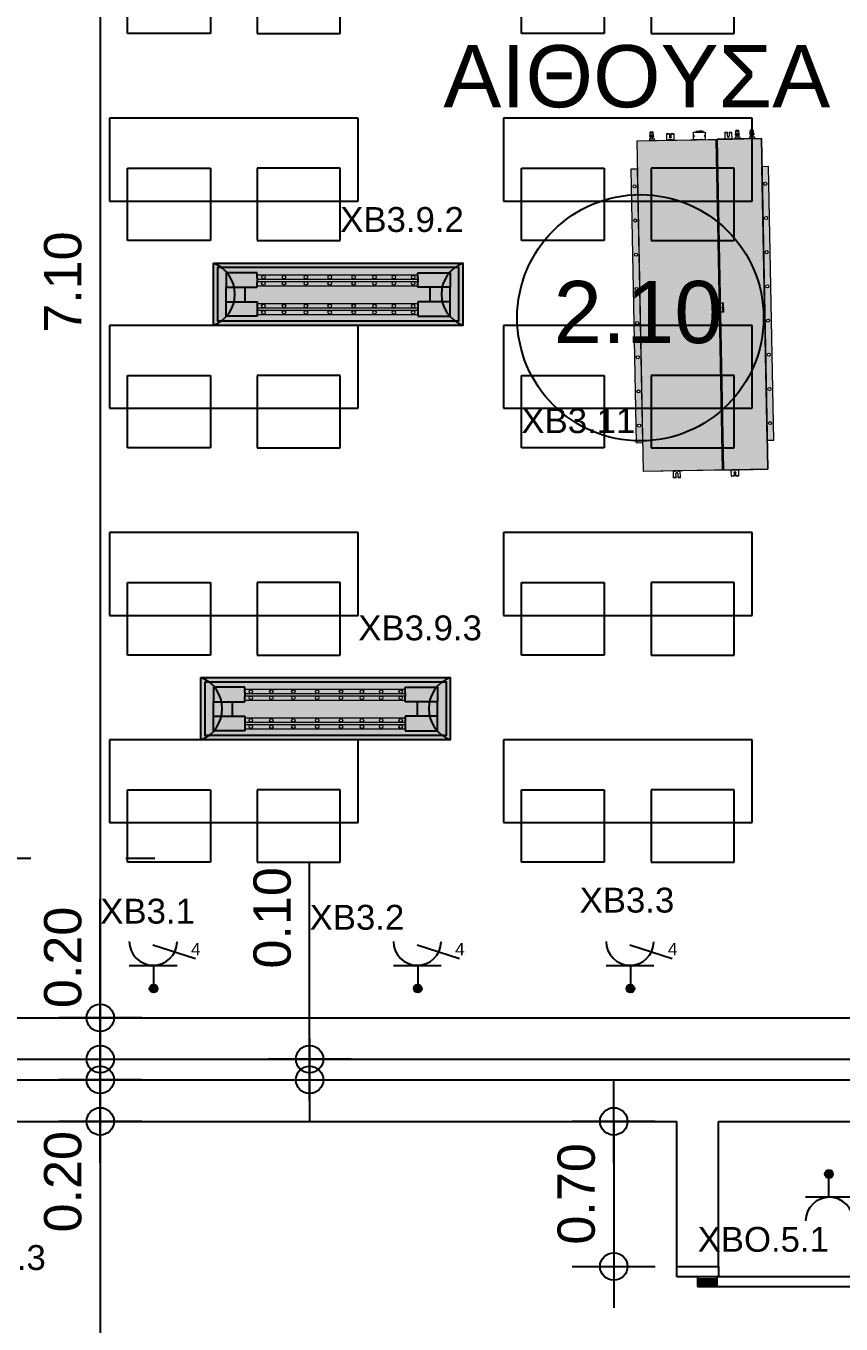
# Model space of a CAD drawing. Header units: metres. Extents: x 0 to 132, y -109 to 310.
# Drawn here: x 22.68 to 26.61, y 184.09 to 190.36 of the extents above; entities that cross this region are included whole.
import ezdxf

# ---------------------------------------------------------------- set-up
doc = ezdxf.new("R2010")
doc.units = ezdxf.units.M
doc.header["$LTSCALE"] = 0.036
doc.linetypes.add('DASHDOTX2', pattern=[50.8, 25.4, -12.7, 0, -12.7])
doc.layers.get('0').update_dxf_attribs({"color": 252})
doc.layers.get('Defpoints').update_dxf_attribs({"color": 252})
for name, color, linetype in [('arxitektonika', 254, 'Continuous'), ('DIMBLK', 252, 'Continuous'), ('electext', 20, 'Continuous'), ('Epipla', 252, 'Continuous'), ('HLEK-SYMBOL', 3, 'Continuous'), ('HLEK_FL001_SYMBOLS', 230, 'Continuous'), ('mihanologika text', 20, 'Continuous'), ('Parathira', 252, 'Continuous')]:
    doc.layers.add(name, color=color, linetype=linetype)
doc.layers.add('axel', color=170, linetype='Continuous', lineweight=0)
doc.styles.add('COMU-N', font='arial.ttf')
doc.styles.get("Standard").update_dxf_attribs({"font": 'arial.ttf'})
doc.dimstyles.new('CADWDOT', dxfattribs={"dimscale": 0.1, "dimtxt": 1.8, "dimasz": 0.08, "dimexe": 2, "dimexo": 0, "dimgap": 0.09, "dimtad": 0, "dimrnd": 0.001, "dimzin": 0, "dimdsep": 46, "dimtxsty": 'Standard', "dimblk1": 'ARTDIM', "dimblk2": 'ARTDIM', "dimsah": 1, "dimcen": 0.09, "dimdle": 0.05, "dimse1": 1, "dimse2": 1, "dimadec": 0, "dimazin": 0, "dimtfac": 1, "dimtmove": 0, "dimatfit": 3, "dimldrblk": 'ARTDIM', "dimfxl": 2, "dimtvp": 0.9999, "dimtolj": 1, "dimtzin": 0, "dimarcsym": 0})

# ---------------------------------------------------------------- blocks, each defined once
blk = doc.blocks.new('A$C5CF07E2A')
at = {"layer": 'Parathira'}
for p, q in [((0.05, 0), (0, 0)), ((0.05, -0.2), (0.05, 0)), ((1.95, 0), (2, 0)), ((1.95, -0.2), (1.95, 0)), ((0.05, -1.05), (0.05, -0.1)), ((0.05, -0.1), (0.0975, -0.1)), ((0.0595, -0.1), (0.0595, -0.195)), ((0.069, -0.1), (0.069, -0.195)), ((0.0785, -0.1), (0.0785, -0.195)), ((0.088, -0.1), (0.088, -0.195)), ((0.0975, -0.1), (0.0975, -1.0488)), ((1.95, -0.1), (1.9025, -0.1)), ((1.9025, -0.1), (1.9025, -1.0488)), ((1.912, -0.1), (1.912, -0.195)), ((1.9215, -0.1), (1.9215, -0.195)), ((1.931, -0.1), (1.931, -0.195)), ((1.9405, -0.1), (1.9405, -0.195)), ((1.95, -1.05), (1.95, -0.1)), ((0, -0.2), (0.05, -0.2)), ((0.0975, -0.195), (0.05, -0.195)), ((1.9025, -0.195), (1.95, -0.195)), ((2, -0.2), (1.95, -0.2)), ((0.0975, -0.955), (0.05, -0.955)), ((0.0595, -0.955), (0.0595, -1.05)), ((0.069, -0.955), (0.069, -1.0498)), ((0.0785, -0.955), (0.0785, -1.0496)), ((0.088, -0.955), (0.088, -1.0492)), ((1.9025, -0.955), (1.95, -0.955)), ((1.912, -0.955), (1.912, -1.0492)), ((1.9215, -0.955), (1.9215, -1.0496)), ((1.931, -0.955), (1.931, -1.0498)), ((1.9405, -0.955), (1.9405, -1.05))]:
    blk.add_line(p, q, dxfattribs=at)
for centre, start, end in [((0.05, -0.1), 270, 0), ((1.95, -0.1), 180, 270)]:
    blk.add_arc(centre, 0.95, start, end, dxfattribs=at)
blk = doc.blocks.new('ARTDIM')
at = {"layer": 'DIMBLK'}
for p, q in [((0, -24.9975), (0, 24.9975)), ((-24.9975, 0), (24.9975, 0))]:
    blk.add_line(p, q, dxfattribs=at)
blk.add_circle((0, 0), 8.25, dxfattribs=at)
blk = doc.blocks.new('*D705')
at = {"layer": 'arxitektonika', "color": 0, "lineweight": -2}
blk.add_line((23.0369, 192.6645), (23.0369, 185.5805), dxfattribs=at)
at = {"layer": 'Defpoints', "color": 0, "transparency": 16777216}
for p in [(24.2324, 192.6725), (23.0369, 185.5725), (24.2324, 185.5725)]:
    blk.add_point(p, dxfattribs=at)
at = {"layer": 'arxitektonika', "color": 0, "lineweight": -2, "xscale": 0.008, "yscale": 0.008, "zscale": 0.008}
for p, rotation in [((23.0369, 192.6725), 90), ((23.0369, 185.5725), 270)]:
    blk.add_blockref('ARTDIM', p, dxfattribs=dict(at, rotation=rotation))
at = {"layer": 'arxitektonika', "color": 0, "insert": (22.8569, 189.1225), "char_height": 0.18, "attachment_point": 5, "rotation": 90}
blk.add_mtext('\\A1;7.10', dxfattribs=at)
blk = doc.blocks.new('*D706')
at = {"layer": 'arxitektonika', "color": 0, "lineweight": -2}
for p, q in [((23.0369, 185.5725), (23.0369, 186.147)), ((23.0369, 185.3805), (23.0369, 185.5645))]:
    blk.add_line(p, q, dxfattribs=at)
at = {"layer": 'Defpoints', "color": 0, "transparency": 16777216}
for p in [(23.0369, 185.5725), (25.8182, 185.5725), (25.8182, 185.3725)]:
    blk.add_point(p, dxfattribs=at)
at = {"layer": 'arxitektonika', "color": 0, "lineweight": -2, "xscale": 0.008, "yscale": 0.008, "zscale": 0.008}
for p, rotation in [((23.0369, 185.5725), 90), ((23.0369, 185.3725), 270)]:
    blk.add_blockref('ARTDIM', p, dxfattribs=dict(at, rotation=rotation))
at = {"layer": 'arxitektonika', "color": 0, "insert": (22.8569, 185.8637), "char_height": 0.18, "attachment_point": 5, "rotation": 90}
blk.add_mtext('\\A1;0.20', dxfattribs=at)
blk = doc.blocks.new('*D707')
at = {"layer": 'arxitektonika', "color": 0, "lineweight": -2}
for p, q in [((24.0467, 185.3725), (24.0467, 186.3207)), ((24.0467, 185.2805), (24.0467, 185.3645))]:
    blk.add_line(p, q, dxfattribs=at)
at = {"layer": 'Defpoints', "color": 0, "transparency": 16777216}
for p in [(24.0467, 185.3725), (25.8182, 185.3725), (25.8182, 185.2725)]:
    blk.add_point(p, dxfattribs=at)
at = {"layer": 'arxitektonika', "color": 0, "lineweight": -2, "xscale": 0.008, "yscale": 0.008, "zscale": 0.008}
for p, rotation in [((24.0467, 185.3725), 90), ((24.0467, 185.2725), 270)]:
    blk.add_blockref('ARTDIM', p, dxfattribs=dict(at, rotation=rotation))
at = {"layer": 'arxitektonika', "color": 0, "insert": (23.8667, 186.0546), "char_height": 0.18, "attachment_point": 5, "rotation": 90}
blk.add_mtext('\\A1;0.10', dxfattribs=at)
blk = doc.blocks.new('*D708')
at = {"layer": 'arxitektonika', "color": 0, "lineweight": -2}
for p, q in [((23.0369, 185.2645), (23.0369, 185.0805)), ((23.0369, 185.0725), (23.0369, 184.4979))]:
    blk.add_line(p, q, dxfattribs=at)
at = {"layer": 'Defpoints', "color": 0, "transparency": 16777216}
for p in [(25.6532, 185.2725), (23.0369, 185.0725), (25.6532, 185.0725)]:
    blk.add_point(p, dxfattribs=at)
at = {"layer": 'arxitektonika', "color": 0, "lineweight": -2, "xscale": 0.008, "yscale": 0.008, "zscale": 0.008}
for p, rotation in [((23.0369, 185.2725), 90), ((23.0369, 185.0725), 270)]:
    blk.add_blockref('ARTDIM', p, dxfattribs=dict(at, rotation=rotation))
at = {"layer": 'arxitektonika', "color": 0, "insert": (22.8569, 184.7812), "char_height": 0.18, "attachment_point": 5, "rotation": 90}
blk.add_mtext('\\A1;0.20', dxfattribs=at)
blk = doc.blocks.new('*D709')
at = {"layer": 'arxitektonika', "color": 0, "lineweight": -2}
blk.add_line((23.0369, 185.0645), (23.0369, 181.6805), dxfattribs=at)
at = {"layer": 'Defpoints', "color": 0, "transparency": 16777216}
for p in [(23.9532, 185.0725), (23.0369, 181.6725), (23.9532, 181.6725)]:
    blk.add_point(p, dxfattribs=at)
at = {"layer": 'arxitektonika', "color": 0, "lineweight": -2, "xscale": 0.008, "yscale": 0.008, "zscale": 0.008}
for p, rotation in [((23.0369, 185.0725), 90), ((23.0369, 181.6725), 270)]:
    blk.add_blockref('ARTDIM', p, dxfattribs=dict(at, rotation=rotation))
at = {"layer": 'arxitektonika', "color": 0, "insert": (22.8569, 183.3725), "char_height": 0.18, "attachment_point": 5, "rotation": 90}
blk.add_mtext('\\A1;3.40', dxfattribs=at)
blk = doc.blocks.new('*D773')
at = {"layer": 'arxitektonika', "color": 0, "lineweight": -2}
blk.add_line((25.5136, 185.0645), (25.5136, 184.3805), dxfattribs=at)
at = {"layer": 'Defpoints', "color": 0, "transparency": 16777216}
for p in [(26.0182, 185.0725), (25.5136, 184.3725), (26.0182, 184.3725)]:
    blk.add_point(p, dxfattribs=at)
at = {"layer": 'arxitektonika', "color": 0, "lineweight": -2, "xscale": 0.008, "yscale": 0.008, "zscale": 0.008}
for p, rotation in [((25.5136, 185.0725), 90), ((25.5136, 184.3725), 270)]:
    blk.add_blockref('ARTDIM', p, dxfattribs=dict(at, rotation=rotation))
at = {"layer": 'arxitektonika', "color": 0, "insert": (25.3336, 184.7225), "char_height": 0.18, "attachment_point": 5, "rotation": 90}
blk.add_mtext('\\A1;0.70', dxfattribs=at)
blk = doc.blocks.new('A$C5883325D')
at = {"layer": 'Epipla'}
for p, q in [((1.9027, -1.3048), (1.9027, -2.5048)), ((2.3027, -1.3048), (1.9027, -1.3048)), ((2.3027, -2.5048), (2.3027, -1.3048)), ((2.9027, -1.3048), (2.9027, -2.5048)), ((3.3027, -1.3048), (2.9027, -1.3048)), ((3.3027, -2.5048), (3.3027, -1.3048)), ((3.9027, -1.3048), (3.9027, -2.5048)), ((4.3027, -1.3048), (3.9027, -1.3048)), ((4.3027, -2.5048), (4.3027, -1.3048)), ((4.9027, -1.3048), (4.9027, -2.5048)), ((5.3027, -1.3048), (4.9027, -1.3048)), ((5.3027, -2.5048), (5.3027, -1.3048)), ((6.3027, -1.3048), (5.9027, -1.3048)), ((5.9027, -1.3048), (5.9027, -2.5048)), ((6.3027, -2.5048), (6.3027, -1.3048)), ((1.1745, -1.3258), (0.7745, -1.3258)), ((0.7745, -1.3258), (0.7745, -2.5258)), ((1.1745, -2.5258), (1.1745, -1.3258)), ((2.144, -1.3918), (2.144, -1.7918)), ((2.494, -1.3918), (2.144, -1.3918)), ((2.494, -1.7918), (2.494, -1.3918)), ((3.144, -1.3918), (3.144, -1.7918)), ((3.494, -1.3918), (3.144, -1.3918)), ((3.494, -1.7918), (3.494, -1.3918)), ((4.144, -1.3918), (4.144, -1.7918)), ((4.494, -1.3918), (4.144, -1.3918)), ((4.494, -1.7918), (4.494, -1.3918)), ((5.144, -1.3918), (5.144, -1.7918)), ((5.494, -1.3918), (5.144, -1.3918)), ((5.494, -1.7918), (5.494, -1.3918)), ((6.494, -1.3918), (6.144, -1.3918)), ((6.144, -1.3918), (6.144, -1.7918)), ((6.494, -1.7918), (6.494, -1.3918)), ((0.9333, -1.6784), (0.5833, -1.6784)), ((0.5833, -1.6784), (0.5833, -2.0784)), ((0.9333, -2.0784), (0.9333, -1.6784)), ((2.144, -1.7918), (2.494, -1.7918)), ((3.144, -1.7918), (3.494, -1.7918)), ((4.144, -1.7918), (4.494, -1.7918)), ((5.144, -1.7918), (5.494, -1.7918)), ((6.144, -1.7918), (6.494, -1.7918)), ((2.144, -2.0179), (2.494, -2.0179)), ((2.144, -2.4179), (2.144, -2.0179)), ((2.494, -2.0179), (2.494, -2.4179)), ((3.144, -2.0179), (3.494, -2.0179)), ((3.144, -2.4179), (3.144, -2.0179)), ((3.494, -2.0179), (3.494, -2.4179)), ((4.144, -2.0179), (4.494, -2.0179)), ((4.144, -2.4179), (4.144, -2.0179)), ((4.494, -2.0179), (4.494, -2.4179)), ((5.144, -2.0179), (5.494, -2.0179)), ((5.144, -2.4179), (5.144, -2.0179)), ((5.494, -2.0179), (5.494, -2.4179)), ((6.144, -2.4179), (6.144, -2.0179)), ((6.144, -2.0179), (6.494, -2.0179)), ((6.494, -2.0179), (6.494, -2.4179)), ((0.5833, -2.0784), (0.9333, -2.0784)), ((2.494, -2.4179), (2.144, -2.4179)), ((3.494, -2.4179), (3.144, -2.4179)), ((4.494, -2.4179), (4.144, -2.4179)), ((5.494, -2.4179), (5.144, -2.4179)), ((6.494, -2.4179), (6.144, -2.4179)), ((1.9027, -2.5048), (2.3027, -2.5048)), ((2.9027, -2.5048), (3.3027, -2.5048)), ((3.9027, -2.5048), (4.3027, -2.5048)), ((4.9027, -2.5048), (5.3027, -2.5048)), ((5.9027, -2.5048), (6.3027, -2.5048)), ((0.7745, -2.5258), (1.1745, -2.5258)), ((2.3027, -3.2048), (1.9027, -3.2048)), ((1.9027, -3.2048), (1.9027, -4.4048)), ((2.3027, -4.4048), (2.3027, -3.2048)), ((3.3027, -3.2048), (2.9027, -3.2048)), ((2.9027, -3.2048), (2.9027, -4.4048)), ((3.3027, -4.4048), (3.3027, -3.2048)), ((4.3027, -3.2048), (3.9027, -3.2048)), ((3.9027, -3.2048), (3.9027, -4.4048)), ((4.3027, -4.4048), (4.3027, -3.2048)), ((5.3027, -3.2048), (4.9027, -3.2048)), ((4.9027, -3.2048), (4.9027, -4.4048)), ((5.3027, -4.4048), (5.3027, -3.2048)), ((5.9027, -3.2048), (5.9027, -4.4048)), ((6.3027, -3.2048), (5.9027, -3.2048)), ((6.3027, -4.4048), (6.3027, -3.2048)), ((2.494, -3.2918), (2.144, -3.2918)), ((2.144, -3.2918), (2.144, -3.6918)), ((2.494, -3.6918), (2.494, -3.2918)), ((3.494, -3.2918), (3.144, -3.2918)), ((3.144, -3.2918), (3.144, -3.6918)), ((3.494, -3.6918), (3.494, -3.2918)), ((4.494, -3.2918), (4.144, -3.2918)), ((4.144, -3.2918), (4.144, -3.6918)), ((4.494, -3.6918), (4.494, -3.2918)), ((5.494, -3.2918), (5.144, -3.2918)), ((5.144, -3.2918), (5.144, -3.6918)), ((5.494, -3.6918), (5.494, -3.2918)), ((6.144, -3.2918), (6.144, -3.6918)), ((6.494, -3.2918), (6.144, -3.2918)), ((6.494, -3.6918), (6.494, -3.2918)), ((2.144, -3.6918), (2.494, -3.6918)), ((3.144, -3.6918), (3.494, -3.6918)), ((4.144, -3.6918), (4.494, -3.6918)), ((5.144, -3.6918), (5.494, -3.6918)), ((6.144, -3.6918), (6.494, -3.6918)), ((2.144, -4.3179), (2.144, -3.9179)), ((2.144, -3.9179), (2.494, -3.9179)), ((2.494, -3.9179), (2.494, -4.3179)), ((3.144, -4.3179), (3.144, -3.9179)), ((3.144, -3.9179), (3.494, -3.9179)), ((3.494, -3.9179), (3.494, -4.3179)), ((4.144, -4.3179), (4.144, -3.9179)), ((4.144, -3.9179), (4.494, -3.9179)), ((4.494, -3.9179), (4.494, -4.3179)), ((5.144, -4.3179), (5.144, -3.9179)), ((5.144, -3.9179), (5.494, -3.9179)), ((5.494, -3.9179), (5.494, -4.3179)), ((6.144, -3.9179), (6.494, -3.9179)), ((6.144, -4.3179), (6.144, -3.9179)), ((6.494, -3.9179), (6.494, -4.3179)), ((2.494, -4.3179), (2.144, -4.3179)), ((3.494, -4.3179), (3.144, -4.3179)), ((4.494, -4.3179), (4.144, -4.3179)), ((5.494, -4.3179), (5.144, -4.3179)), ((6.494, -4.3179), (6.144, -4.3179)), ((1.9027, -4.4048), (2.3027, -4.4048)), ((2.9027, -4.4048), (3.3027, -4.4048)), ((3.9027, -4.4048), (4.3027, -4.4048)), ((4.9027, -4.4048), (5.3027, -4.4048)), ((5.9027, -4.4048), (6.3027, -4.4048)), ((2.3027, -5.1048), (1.9027, -5.1048)), ((1.9027, -5.1048), (1.9027, -6.3048)), ((2.3027, -6.3048), (2.3027, -5.1048)), ((3.3027, -5.1048), (2.9027, -5.1048)), ((2.9027, -5.1048), (2.9027, -6.3048)), ((3.3027, -6.3048), (3.3027, -5.1048)), ((4.3027, -5.1048), (3.9027, -5.1048)), ((3.9027, -5.1048), (3.9027, -6.3048)), ((4.3027, -6.3048), (4.3027, -5.1048)), ((5.3027, -5.1048), (4.9027, -5.1048)), ((4.9027, -5.1048), (4.9027, -6.3048)), ((5.3027, -6.3048), (5.3027, -5.1048)), ((5.9027, -5.1048), (5.9027, -6.3048)), ((6.3027, -5.1048), (5.9027, -5.1048)), ((6.3027, -6.3048), (6.3027, -5.1048)), ((2.494, -5.1918), (2.144, -5.1918)), ((2.144, -5.1918), (2.144, -5.5918)), ((2.494, -5.5918), (2.494, -5.1918)), ((3.494, -5.1918), (3.144, -5.1918)), ((3.144, -5.1918), (3.144, -5.5918)), ((3.494, -5.5918), (3.494, -5.1918)), ((4.494, -5.1918), (4.144, -5.1918)), ((4.144, -5.1918), (4.144, -5.5918)), ((4.494, -5.5918), (4.494, -5.1918)), ((5.494, -5.1918), (5.144, -5.1918)), ((5.144, -5.1918), (5.144, -5.5918)), ((5.494, -5.5918), (5.494, -5.1918)), ((6.144, -5.1918), (6.144, -5.5918)), ((6.494, -5.1918), (6.144, -5.1918)), ((6.494, -5.5918), (6.494, -5.1918)), ((2.144, -5.5918), (2.494, -5.5918)), ((3.144, -5.5918), (3.494, -5.5918)), ((4.144, -5.5918), (4.494, -5.5918)), ((5.144, -5.5918), (5.494, -5.5918)), ((6.144, -5.5918), (6.494, -5.5918)), ((2.144, -6.2179), (2.144, -5.8179)), ((2.144, -5.8179), (2.494, -5.8179)), ((2.494, -5.8179), (2.494, -6.2179)), ((3.144, -6.2179), (3.144, -5.8179)), ((3.144, -5.8179), (3.494, -5.8179)), ((3.494, -5.8179), (3.494, -6.2179)), ((4.144, -6.2179), (4.144, -5.8179)), ((4.144, -5.8179), (4.494, -5.8179)), ((4.494, -5.8179), (4.494, -6.2179)), ((5.144, -6.2179), (5.144, -5.8179)), ((5.144, -5.8179), (5.494, -5.8179)), ((5.494, -5.8179), (5.494, -6.2179)), ((6.144, -5.8179), (6.494, -5.8179)), ((6.144, -6.2179), (6.144, -5.8179)), ((6.494, -5.8179), (6.494, -6.2179)), ((2.494, -6.2179), (2.144, -6.2179)), ((3.494, -6.2179), (3.144, -6.2179)), ((4.494, -6.2179), (4.144, -6.2179)), ((5.494, -6.2179), (5.144, -6.2179)), ((6.494, -6.2179), (6.144, -6.2179)), ((1.9027, -6.3048), (2.3027, -6.3048)), ((2.9027, -6.3048), (3.3027, -6.3048)), ((3.9027, -6.3048), (4.3027, -6.3048)), ((4.9027, -6.3048), (5.3027, -6.3048)), ((5.9027, -6.3048), (6.3027, -6.3048))]:
    blk.add_line(p, q, dxfattribs=at)
blk = doc.blocks.new('gJ6_a14')
at = {"linetype": 'Continuous'}
for p, q in [((-0.1176, 0.1119), (0.113, 0.1119)), ((0, 0.1119), (0, 0))]:
    blk.add_line(p, q, dxfattribs=at)
blk.add_arc((-0.0023, 0.2279), 0.1153, 180, 358.95657, dxfattribs=at)
blk = doc.blocks.new('*X789')
at = {"color": 0}
for p, q in [((15.598, 2.587), (15.737, 2.727)), ((15.598, 2.622), (15.702, 2.727)), ((15.601, 2.607), (15.609, 2.616)), ((15.604, 2.646), (15.605, 2.647)), ((15.605, 2.559), (15.765, 2.719)), ((15.605, 2.577), (15.614, 2.585)), ((15.609, 2.652), (15.618, 2.66)), ((15.611, 2.547), (15.618, 2.554)), ((15.614, 2.621), (15.623, 2.63)), ((15.617, 2.536), (15.789, 2.707)), ((15.618, 2.59), (15.627, 2.599)), ((15.623, 2.665), (15.631, 2.674)), ((15.623, 2.559), (15.631, 2.568)), ((15.627, 2.634), (15.636, 2.643)), ((15.627, 2.528), (15.636, 2.537)), ((15.631, 2.603), (15.64, 2.612)), ((15.633, 2.516), (15.808, 2.691)), ((15.636, 2.678), (15.645, 2.687)), ((15.636, 2.572), (15.645, 2.581)), ((15.64, 2.647), (15.649, 2.656)), ((15.64, 2.541), (15.649, 2.55)), ((15.645, 2.616), (15.654, 2.625)), ((15.645, 2.51), (15.654, 2.519)), ((15.649, 2.691), (15.658, 2.7)), ((15.649, 2.585), (15.658, 2.594)), ((15.653, 2.501), (15.824, 2.672)), ((15.654, 2.66), (15.662, 2.669)), ((15.654, 2.554), (15.662, 2.563)), ((15.658, 2.63), (15.667, 2.638)), ((15.658, 2.523), (15.667, 2.532)), ((15.662, 2.705), (15.671, 2.714)), ((15.662, 2.599), (15.671, 2.607)), ((15.664, 2.494), (15.671, 2.501)), ((15.667, 2.674), (15.676, 2.683)), ((15.667, 2.568), (15.676, 2.577)), ((15.671, 2.643), (15.68, 2.652)), ((15.671, 2.537), (15.68, 2.546)), ((15.676, 2.718), (15.678, 2.721)), ((15.676, 2.489), (15.836, 2.648)), ((15.676, 2.612), (15.685, 2.621)), ((15.676, 2.506), (15.685, 2.515)), ((15.68, 2.687), (15.689, 2.696)), ((15.68, 2.581), (15.689, 2.59)), ((15.685, 2.656), (15.693, 2.665)), ((15.685, 2.55), (15.693, 2.559)), ((15.689, 2.625), (15.698, 2.634)), ((15.689, 2.519), (15.698, 2.528)), ((15.693, 2.7), (15.702, 2.709)), ((15.693, 2.594), (15.702, 2.603)), ((15.693, 2.488), (15.702, 2.497)), ((15.698, 2.669), (15.707, 2.678)), ((15.698, 2.563), (15.707, 2.572)), ((15.702, 2.638), (15.711, 2.647)), ((15.702, 2.532), (15.711, 2.541)), ((15.705, 2.482), (15.843, 2.62)), ((15.707, 2.714), (15.715, 2.722)), ((15.707, 2.607), (15.715, 2.616)), ((15.707, 2.501), (15.715, 2.51)), ((15.711, 2.683), (15.72, 2.691)), ((15.711, 2.577), (15.72, 2.585)), ((15.715, 2.652), (15.724, 2.66)), ((15.715, 2.546), (15.724, 2.554)), ((15.72, 2.727), (15.721, 2.728)), ((15.72, 2.621), (15.729, 2.63)), ((15.72, 2.515), (15.729, 2.523)), ((15.724, 2.696), (15.733, 2.705)), ((15.724, 2.59), (15.733, 2.599)), ((15.724, 2.484), (15.733, 2.493)), ((15.729, 2.665), (15.738, 2.674)), ((15.729, 2.559), (15.738, 2.568)), ((15.733, 2.634), (15.742, 2.643)), ((15.733, 2.528), (15.742, 2.537)), ((15.738, 2.709), (15.746, 2.718)), ((15.738, 2.603), (15.746, 2.612)), ((15.738, 2.497), (15.746, 2.506)), ((15.741, 2.482), (15.842, 2.584)), ((15.742, 2.678), (15.751, 2.687)), ((15.742, 2.572), (15.751, 2.581)), ((15.746, 2.647), (15.755, 2.656)), ((15.746, 2.541), (15.755, 2.55)), ((15.751, 2.722), (15.752, 2.724)), ((15.751, 2.616), (15.76, 2.625)), ((15.751, 2.51), (15.76, 2.519)), ((15.755, 2.691), (15.764, 2.7)), ((15.755, 2.585), (15.764, 2.594)), ((15.76, 2.66), (15.768, 2.669)), ((15.76, 2.554), (15.768, 2.563)), ((15.764, 2.63), (15.773, 2.638)), ((15.764, 2.523), (15.773, 2.532)), ((15.768, 2.705), (15.777, 2.714)), ((15.768, 2.599), (15.777, 2.607)), ((15.768, 2.493), (15.777, 2.501)), ((15.773, 2.674), (15.782, 2.683)), ((15.773, 2.568), (15.782, 2.577)), ((15.777, 2.643), (15.786, 2.652)), ((15.777, 2.537), (15.786, 2.546)), ((15.782, 2.612), (15.791, 2.621)), ((15.782, 2.506), (15.791, 2.515)), ((15.786, 2.687), (15.795, 2.696)), ((15.786, 2.581), (15.795, 2.59)), ((15.791, 2.656), (15.799, 2.665)), ((15.791, 2.55), (15.799, 2.559)), ((15.795, 2.625), (15.804, 2.634)), ((15.795, 2.519), (15.804, 2.528)), ((15.799, 2.594), (15.808, 2.603)), ((15.804, 2.669), (15.813, 2.678)), ((15.804, 2.563), (15.813, 2.572)), ((15.808, 2.638), (15.817, 2.647)), ((15.808, 2.532), (15.817, 2.541)), ((15.813, 2.607), (15.822, 2.616)), ((15.817, 2.577), (15.826, 2.585)), ((15.822, 2.652), (15.83, 2.66)), ((15.822, 2.546), (15.83, 2.554)), ((15.826, 2.621), (15.835, 2.63)), ((15.83, 2.59), (15.839, 2.599)), ((15.835, 2.559), (15.835, 2.56)), ((15.839, 2.634), (15.84, 2.635)), ((15.844, 2.603), (15.844, 2.603))]:
    blk.add_line(p, q, dxfattribs=at)
blk = doc.blocks.new('GJ6_A78')
at = {"layer": 'HLEK-SYMBOL', "color": 0, "linetype": 'Continuous'}
blk.add_circle((0, 0), 0.0989, dxfattribs=at)
at = {"layer": 'HLEK-SYMBOL', "color": 0, "xscale": 0.8, "yscale": 0.8, "zscale": 0.8}
blk.add_blockref('*X789', (-12.576, -2.084), dxfattribs=at)
blk = doc.blocks.new('priza')
at = {"layer": 'HLEK_FL001_SYMBOLS', "xscale": 0.1951472641207488, "yscale": 0.1951472641207488, "zscale": 0.1951472641207488}
blk.add_blockref('GJ6_A78', (87.4, -100.4953), dxfattribs=at)
at = {"layer": 'HLEK_FL001_SYMBOLS', "rotation": 180}
blk.add_blockref('gJ6_a14', (87.4, -100.4952), dxfattribs=at)
blk = doc.blocks.new('priza tetrapli')
at = {"layer": 'HLEK_FL001_SYMBOLS', "ltscale": 5}
blk.add_line((444.1264, -18.901), (444.3314, -18.9664), dxfattribs=at)
at = {"layer": 'HLEK_FL001_SYMBOLS', "rotation": 180}
blk.add_blockref('priza', (531.5297, -119.6074), dxfattribs=at)
at = {"layer": 'HLEK_FL001_SYMBOLS', "ltscale": 5}
blk.add_text('4', height=0.06, dxfattribs=at).set_placement((444.3099, -18.9515))
blk = doc.blocks.new('led 2x32W 1200x300mm aplo')
at = {"layer": 'HLEK_FL001_SYMBOLS', "linetype": 'Continuous', "lineweight": 0}
h = blk.add_hatch(color=256, dxfattribs=at)
h.dxf.hatch_style = 1
h.paths.add_polyline_path([(45.0962, 61.906), (45.0962, 61.606), (46.2983, 61.606), (46.2983, 61.906)])
h.paths.add_polyline_path([(46.2783, 61.886), (46.2783, 61.626), (45.1162, 61.626), (45.1162, 61.886)], flags=16)
h = blk.add_hatch(color=21, dxfattribs=at)
h.dxf.hatch_style = 1
h.paths.add_polyline_path([(45.1162, 61.626), (46.2783, 61.626), (46.2783, 61.886), (45.1162, 61.886)])
at = {"layer": 'HLEK_FL001_SYMBOLS'}
for p, q in [((45.3071, 61.8596), (45.1571, 61.8596)), ((45.1571, 61.8596), (45.1571, 61.7896)), ((45.3071, 61.8346), (45.3071, 61.8596)), ((45.3071, 61.8346), (45.3071, 61.8146)), ((46.0811, 61.8596), (46.2374, 61.8596)), ((46.0811, 61.8346), (46.0811, 61.8596)), ((46.0811, 61.8346), (46.0811, 61.8146)), ((46.2374, 61.8596), (46.2374, 61.7896)), ((45.1571, 61.7896), (45.3071, 61.7896)), ((45.1571, 61.7196), (45.1571, 61.7896)), ((45.2471, 61.7896), (45.2471, 61.7196)), ((45.3071, 61.7896), (45.3071, 61.8146)), ((46.0811, 61.7896), (46.0811, 61.8146)), ((46.2374, 61.7896), (46.0811, 61.7896)), ((46.1387, 61.7896), (46.1387, 61.7196)), ((46.2374, 61.7196), (46.2374, 61.7896)), ((45.1571, 61.6496), (45.1571, 61.7196)), ((45.1571, 61.7196), (45.3071, 61.7196)), ((45.3071, 61.7196), (45.3071, 61.6946)), ((46.0811, 61.7196), (46.0811, 61.6946)), ((46.2374, 61.7196), (46.0811, 61.7196)), ((46.2374, 61.6496), (46.2374, 61.7196)), ((45.3071, 61.6496), (45.1571, 61.6496)), ((45.3071, 61.6946), (45.3071, 61.6746)), ((45.3071, 61.6746), (45.3071, 61.6496)), ((46.0811, 61.6946), (46.0811, 61.6746)), ((46.0811, 61.6746), (46.0811, 61.6496)), ((46.0811, 61.6496), (46.2374, 61.6496))]:
    blk.add_line(p, q, dxfattribs=at)
at = {"layer": 'HLEK_FL001_SYMBOLS', "linetype": 'Continuous', "lineweight": 0}
for p, q in [((45.307, 61.85), (46.0811, 61.85)), ((45.307, 61.8291), (46.0811, 61.8291)), ((45.307, 61.8176), (46.0811, 61.8176)), ((45.307, 61.7966), (46.0811, 61.7966)), ((45.307, 61.7115), (46.0811, 61.7115)), ((45.307, 61.6905), (46.0811, 61.6905)), ((45.307, 61.6791), (46.0811, 61.6791)), ((45.307, 61.6581), (46.0811, 61.6581))]:
    blk.add_line(p, q, dxfattribs=at)
at = {"layer": 'HLEK_FL001_SYMBOLS'}
for points in [[(45.0962, 61.906), (46.2983, 61.906), (46.2983, 61.606), (45.0962, 61.606)], [(45.1162, 61.886), (46.2783, 61.886), (46.2783, 61.626), (45.1162, 61.626)]]:
    blk.add_lwpolyline(points, close=True, dxfattribs=at)
at = {"layer": 'HLEK_FL001_SYMBOLS', "linetype": 'Continuous', "lineweight": 0}
for centre in [(45.3367, 61.8385), (45.4356, 61.8385), (45.5416, 61.8385), (45.6566, 61.8385), (45.7717, 61.8385), (45.8726, 61.8385), (45.9654, 61.8385), (46.0592, 61.8385), (45.3367, 61.8084), (45.4356, 61.8084), (45.5416, 61.8084), (45.6566, 61.8084), (45.7717, 61.8084), (45.8726, 61.8084), (45.9654, 61.8084), (46.0592, 61.8084), (45.3367, 61.6996), (45.4356, 61.6996), (45.5416, 61.6996), (45.6566, 61.6996), (45.7717, 61.6996), (45.8726, 61.6996), (45.9654, 61.6996), (46.0592, 61.6996), (45.3367, 61.6689), (45.4356, 61.6689), (45.5416, 61.6689), (45.6566, 61.6689), (45.7717, 61.6689), (45.8726, 61.6689), (45.9654, 61.6689), (46.0592, 61.6689)]:
    blk.add_circle(centre, 0.00855, dxfattribs=at)
at = {"layer": 'HLEK_FL001_SYMBOLS'}
for centre, start, end in [((45.0387, 61.756), 290.97637, 69.02363), ((46.3558, 61.756), 110.97637, 249.02363)]:
    blk.add_arc(centre, 0.1606, start, end, dxfattribs=at)
blk = doc.blocks.new('A$C5A126718')
at = {"layer": 'axel'}
for p, q in [((-0.0317, 0.0343), (-0.0317, 0.0321)), ((-0.0301, 0.0343), (-0.0317, 0.0343)), ((-0.0317, 0.0321), (-0.0317, 0.0236)), ((-0.0317, 0.0321), (-0.0301, 0.0321)), ((-0.0317, 0.0236), (-0.0301, 0.0236)), ((-0.0317, 0.0236), (-0.0317, 0.0214)), ((-0.0301, 0.0214), (-0.0317, 0.0214)), ((-0.0301, 0.0129), (-0.0317, 0.0129)), ((-0.0317, 0.0129), (-0.0317, 0.0107)), ((-0.0317, 0.0107), (-0.0301, 0.0107)), ((-0.0317, 0.0107), (-0.0317, 0.0021)), ((-0.0317, 0.0021), (-0.0301, 0.0021)), ((-0.0317, 0.0021), (-0.0317, 0)), ((-0.0301, 0), (-0.0317, 0)), ((-0.0012, 0.0343), (-0.0301, 0.0343)), ((-0.0301, 0.0343), (-0.0301, 0.0321)), ((-0.0301, 0.0321), (-0.0301, 0.0236)), ((-0.0301, 0.0236), (-0.0301, 0.0214)), ((-0.0301, 0.0214), (-0.0131, 0.0214)), ((-0.0301, 0.0129), (-0.0301, 0.0107)), ((-0.0131, 0.0129), (-0.0301, 0.0129)), ((-0.0301, 0.0107), (-0.0301, 0.0021)), ((-0.0301, 0.0021), (-0.0301, 0)), ((-0.0301, 0), (-0.0012, 0)), ((-0.0012, 0.0343), (0, 0.0343)), ((-0.0012, 0.0343), (-0.0012, 0.033)), ((-0.0012, 0.033), (-0.0012, 0.03)), ((-0.0012, 0.03), (-0.0012, 0.0271)), ((-0.0012, 0.0271), (0, 0.0271)), ((-0.0012, 0.027), (-0.0012, 0.0271)), ((-0.0012, 0.0073), (-0.0012, 0.027)), ((-0.0012, 0.0071), (-0.0012, 0.0073)), ((-0.0012, 0.0071), (0, 0.0071)), ((-0.0012, 0.0071), (-0.0012, 0.0043)), ((-0.0012, 0.0043), (-0.0012, 0.0013)), ((-0.0012, 0.0013), (-0.0012, 0)), ((-0.0012, 0), (0, 0)), ((0.0004, 0.0271), (0.0004, 0.0343)), ((0.0004, 0.0271), (0.0004, 0.0343)), ((0.0004, 0.0211), (0.0004, 0.0271)), ((0.0004, 0.0211), (0.0004, 0.0271)), ((0.0004, 0.0207), (0.0004, 0.0211)), ((0.0004, 0.0207), (0.0004, 0.0211)), ((0.0004, 0.0186), (0.0004, 0.0207)), ((0.0004, 0.0186), (0.0004, 0.0207)), ((0.0004, 0.0157), (0.0004, 0.0186)), ((0.0004, 0.0157), (0.0004, 0.0186)), ((0.0004, 0.0136), (0.0004, 0.0157)), ((0.0004, 0.0136), (0.0004, 0.0157)), ((0.0004, 0.0132), (0.0004, 0.0136)), ((0.0004, 0.0132), (0.0004, 0.0136)), ((0.0004, 0.0071), (0.0004, 0.0132)), ((0.0004, 0.0071), (0.0004, 0.0132)), ((0.0004, 0), (0.0004, 0.0071)), ((0.0004, 0), (0.0004, 0.0071))]:
    blk.add_line(p, q, dxfattribs=at)
blk.add_arc((-0.0131, 0.0171), 0.00429, 270, 90, dxfattribs=at)
blk = doc.blocks.new('A$C3A54651E')
at = {"layer": 'axel'}
for p, q in [((0.0091, 0.0228), (0, 0.0228)), ((0, 0.0228), (0, 0)), ((0.0091, 0), (0, 0)), ((0.0091, 0), (0.0091, 0.0228)), ((0.0091, 0.0171), (0.0162, 0.0171)), ((0.0091, 0.0057), (0.0162, 0.0057)), ((0.0162, 0.019), (0.0166, 0.0193)), ((0.0162, 0.0038), (0.0162, 0.019)), ((0.0162, 0.0038), (0.0166, 0.0035)), ((0.0166, 0.0035), (0.0166, 0.0193)), ((0.0166, 0.0193), (0.0184, 0.0193)), ((0.0166, 0.0035), (0.0184, 0.0035)), ((0.0184, 0.02), (0.0184, 0.0199)), ((0.0184, 0.02), (0.0184, 0.02)), ((0.0184, 0.0199), (0.0184, 0.0193)), ((0.0184, 0.0193), (0.0184, 0.0153)), ((0.0184, 0.0153), (0.0184, 0.0067)), ((0.0184, 0.0067), (0.0184, 0.0035)), ((0.0184, 0.0035), (0.0184, 0.0028)), ((0.0184, 0.0028), (0.0184, 0.0028)), ((0.0191, 0.0202), (0.0254, 0.0202)), ((0.0191, 0.0197), (0.0254, 0.0197)), ((0.0191, 0.0109), (0.0254, 0.0109)), ((0.0191, 0.0026), (0.0254, 0.0026)), ((0.0262, 0.0199), (0.0262, 0.02)), ((0.0262, 0.02), (0.0262, 0.02)), ((0.0262, 0.0182), (0.0262, 0.0199)), ((0.0262, 0.0153), (0.0262, 0.0182)), ((0.0262, 0.0182), (0.0284, 0.0182)), ((0.0262, 0.0067), (0.0262, 0.0153)), ((0.0262, 0.0046), (0.0262, 0.0067)), ((0.0262, 0.0028), (0.0262, 0.0046)), ((0.0262, 0.0046), (0.0284, 0.0046)), ((0.0262, 0.0028), (0.0262, 0.0028)), ((0.0284, 0.0193), (0.037, 0.0193)), ((0.0284, 0.0182), (0.0284, 0.0193)), ((0.0284, 0.0046), (0.0284, 0.0182)), ((0.0284, 0.0035), (0.0284, 0.0046)), ((0.0284, 0.0035), (0.037, 0.0035)), ((0.037, 0.0035), (0.037, 0.0193)), ((0.0373, 0.019), (0.037, 0.0193)), ((0.0373, 0.0037), (0.037, 0.0035)), ((0.0373, 0.0182), (0.0373, 0.019)), ((0.0373, 0.0046), (0.0373, 0.0182)), ((0.0373, 0.0182), (0.0403, 0.0182)), ((0.0373, 0.0037), (0.0373, 0.0046)), ((0.0373, 0.0046), (0.0403, 0.0046)), ((0.0403, 0.0046), (0.0403, 0.0182)), ((0.0423, 0.0162), (0.0403, 0.0182)), ((0.0423, 0.0066), (0.0403, 0.0046)), ((0.0423, 0.0066), (0.0423, 0.0162))]:
    blk.add_line(p, q, dxfattribs=at)
for points in [[(0.0191, 0.0202, 0.004311), (0.019, 0.0202, 0.005535), (0.0188, 0.0202, 0.007292), (0.0187, 0.0201, 0.009929), (0.0186, 0.0201), (0.0186, 0.0201, 0.019665), (0.0185, 0.02, 0.032685), (0.0184, 0.02, 0.060642), (0.0184, 0.02), (0.0184, 0.02)], [(0.0184, 0.0199, 0.159929), (0.0184, 0.0199, 0.090191), (0.0184, 0.0199, 0.0462), (0.0184, 0.0199, 0.02623), (0.0185, 0.0198), (0.0186, 0.0198, 0.013719), (0.0187, 0.0198, 0.009481), (0.0188, 0.0198, 0.006867), (0.0189, 0.0197, 0.005151), (0.0191, 0.0197)], [(0.0191, 0.0197, 0.015295), (0.0188, 0.0186, 0.017604), (0.0186, 0.0175), (0.0185, 0.0169, 0.02245), (0.0184, 0.0158), (0.0184, 0.0153)], [(0.0184, 0.0153, 0.023182), (0.0184, 0.0142, 0.022013), (0.0186, 0.0131), (0.0187, 0.0125, 0.017076), (0.0189, 0.0114), (0.0191, 0.0109)], [(0.0191, 0.0109, 0.016103), (0.0188, 0.0098, 0.018613), (0.0186, 0.0088), (0.0185, 0.0083, 0.023826), (0.0184, 0.0072), (0.0184, 0.0067)], [(0.0184, 0.0067, 0.024647), (0.0184, 0.0057, 0.023359), (0.0186, 0.0046), (0.0187, 0.0041, 0.018023), (0.0189, 0.0031), (0.0191, 0.0026)], [(0.0191, 0.0026, -0.004311), (0.019, 0.0026, -0.005535), (0.0188, 0.0026, -0.007292), (0.0187, 0.0027, -0.009929), (0.0186, 0.0027), (0.0186, 0.0027, -0.019665), (0.0185, 0.0027, -0.032685), (0.0184, 0.0028, -0.060642), (0.0184, 0.0028), (0.0184, 0.0028)], [(0.0262, 0.02, 0.102242), (0.0262, 0.02, 0.051435), (0.0261, 0.02, 0.028507), (0.0261, 0.0201, 0.01755), (0.026, 0.0201), (0.0259, 0.0201, 0.009159), (0.0258, 0.0201, 0.006785), (0.0257, 0.0202, 0.005184), (0.0255, 0.0202), (0.0254, 0.0202)], [(0.0254, 0.0197, 0.004812), (0.0256, 0.0197, 0.00636), (0.0258, 0.0198, 0.008685), (0.0259, 0.0198, 0.012384), (0.026, 0.0198), (0.0261, 0.0198, 0.023143), (0.0261, 0.0199, 0.039656), (0.0262, 0.0199, 0.07579), (0.0262, 0.0199, 0.144125), (0.0262, 0.0199)], [(0.0262, 0.0153, 0.023214), (0.0262, 0.0164, 0.02204), (0.026, 0.0175), (0.0259, 0.018, 0.017046), (0.0256, 0.0191), (0.0254, 0.0197)], [(0.0254, 0.0109, 0.01528), (0.0258, 0.012, 0.017585), (0.026, 0.013), (0.0261, 0.0136, 0.022468), (0.0262, 0.0147), (0.0262, 0.0153)], [(0.0262, 0.0067, 0.024685), (0.0262, 0.0078, 0.023392), (0.026, 0.0088), (0.0259, 0.0093, 0.017988), (0.0256, 0.0103), (0.0254, 0.0109)], [(0.0254, 0.0026, 0.016073), (0.0258, 0.0036, 0.018575), (0.026, 0.0046), (0.0261, 0.0052, 0.023861), (0.0262, 0.0062), (0.0262, 0.0067)], [(0.0262, 0.0028, -0.102242), (0.0262, 0.0028, -0.051435), (0.0261, 0.0028, -0.028507), (0.0261, 0.0027, -0.01755), (0.026, 0.0027), (0.0259, 0.0027, -0.009159), (0.0258, 0.0026, -0.006785), (0.0257, 0.0026, -0.005184), (0.0255, 0.0026), (0.0254, 0.0026)]]:
    blk.add_lwpolyline(points, format="xyb", dxfattribs=at)
blk = doc.blocks.new('A$C531E15D6')
at = {"layer": 'axel'}
for p, q in [((-0.0003, 0.0241), (-0.0003, -0.0359)), ((-0.0003, 0.0241), (0.0009, 0.0241)), ((-0.0003, 0.0134), (0, 0.0134)), ((-0.0003, 0.0113), (0, 0.0113)), ((-0.0003, 0.0066), (-0.0003, 0.0031)), ((-0.0003, 0.0066), (-0.0003, 0.0031)), ((0, 0.0059), (-0.0003, 0.0059)), ((-0.0003, 0.0031), (-0.0003, -0.0276)), ((0.0021, 0.0241), (0, 0.022)), ((0, 0.0059), (0, 0.022)), ((0, -0.0059), (0, 0.0059)), ((0, -0.0059), (0, 0.0059)), ((0.0012, 0.0241), (0.0009, 0.0241)), ((0.0012, 0.0241), (0.0009, 0.0241)), ((0.0012, 0.0241), (0.0021, 0.0241)), ((0.0021, 0.0241), (0.0321, 0.0241)), ((0.0021, 0.0241), (0.0321, 0.0241)), ((0.0321, 0.0241), (0.0343, 0.022)), ((0.0343, 0.022), (0.0343, 0.0134)), ((0.0343, 0.022), (0.0343, 0.0134)), ((0.0343, 0.0134), (0.0343, -0.0251)), ((0.0343, 0.0134), (0.0343, -0.0251)), ((0.038, 0.0127), (0.0343, 0.0128)), ((0.0347, 0.0056), (0.0343, 0.0056)), ((0.0347, 0.0056), (0.0347, -0.0059)), ((0.0357, 0.0099), (0.0357, 0.0045)), ((0.04, 0.0099), (0.0357, 0.0099)), ((0.0357, 0.0045), (0.0357, 0.0038)), ((0.0357, 0.0045), (0.0357, 0.0038)), ((0.0357, 0.0038), (0.0357, -0.0059)), ((0.0357, 0.0038), (0.0357, -0.0059)), ((0.038, 0.0127), (0.038, 0.0099)), ((0.04, 0.0099), (0.04, -0.0059)), ((0, -0.0176), (-0.0003, -0.0176)), ((-0.0003, -0.023), (0, -0.023)), ((-0.0003, -0.0251), (0, -0.0251)), ((-0.0003, -0.0276), (-0.0003, -0.0312)), ((-0.0003, -0.0276), (-0.0003, -0.0312)), ((-0.0003, -0.0359), (0.0021, -0.0359)), ((0, -0.0176), (0, -0.0059)), ((0, -0.0176), (0, -0.0059)), ((0, -0.0337), (0, -0.0176)), ((0.0021, -0.0359), (0, -0.0337)), ((0.0321, -0.0359), (0.0021, -0.0359)), ((0.0321, -0.0359), (0.0021, -0.0359)), ((0.0343, -0.0337), (0.0321, -0.0359)), ((0.0347, -0.0173), (0.0343, -0.0173)), ((0.038, -0.0244), (0.0343, -0.0245)), ((0.0343, -0.0251), (0.0343, -0.0337)), ((0.0343, -0.0251), (0.0343, -0.0337)), ((0.0347, -0.0059), (0.0347, -0.0173)), ((0.0357, -0.0059), (0.0357, -0.0155)), ((0.0357, -0.0059), (0.0357, -0.0155)), ((0.0357, -0.0155), (0.0357, -0.0162)), ((0.0357, -0.0155), (0.0357, -0.0162)), ((0.0357, -0.0162), (0.0357, -0.0216)), ((0.04, -0.0216), (0.0357, -0.0216)), ((0.038, -0.0244), (0.038, -0.0216)), ((0.04, -0.0059), (0.04, -0.0216))]:
    blk.add_line(p, q, dxfattribs=at)
for centre, radius in [((0.0171, 0.0199), 0.00214), ((0.0171, 0.0199), 0.00111), ((0.0171, -0.0316), 0.00214), ((0.0171, -0.0316), 0.00111)]:
    blk.add_circle(centre, radius, dxfattribs=at)
for centre, radius, start, end in [((0.0321, 0.022), 0.00214, 0, 90), ((0.0346, 0.0045), 0.00107, 0, 89.54164), ((0.0321, -0.0337), 0.00214, 270, 0), ((0.0346, -0.0162), 0.00107, 270.45836, 0)]:
    blk.add_arc(centre, radius, start, end, dxfattribs=at)
blk = doc.blocks.new('FCU 10 KANALATO')
at = {"layer": 'axel'}
for color, points in [(150, [(47986.6743, 13560.1633), (47986.6743, 13560.0206), (47986.6751, 13560.0206), (47986.6751, 13560.0135), (47986.6751, 13560.0074), (47986.6751, 13560.007), (47986.6751, 13560.002), (47986.6751, 13559.9935), (47986.6751, 13559.9863), (47986.6743, 13559.9863), (47986.6743, 13559.782), (47987.7792, 13559.782), (47988.2671, 13559.782), (47988.2671, 13559.782), (47988.2704, 13559.782), (47988.2704, 13560.1633)]), (151, [(47988.2705, 13559.5646), (47988.2705, 13559.5982), (47988.2705, 13559.5982), (47988.2705, 13559.621), (47988.2705, 13559.621), (47988.2705, 13559.6682), (47988.2705, 13559.6682), (47988.2705, 13559.691), (47988.2705, 13559.691), (47988.2705, 13559.7061), (47988.2705, 13559.7061), (47988.2705, 13559.7132), (47988.2705, 13559.7193), (47988.2705, 13559.7196), (47988.2705, 13559.7246), (47988.2705, 13559.7332), (47988.2705, 13559.7403), (47988.2705, 13559.7403), (47988.2705, 13559.7785), (47987.4805, 13559.7785), (47987.4805, 13559.7638), (47987.4362, 13559.7638), (47987.4362, 13559.7785), (47986.6743, 13559.7785), (47986.6743, 13559.7403), (47986.6751, 13559.7403), (47986.6751, 13559.7332), (47986.6751, 13559.7271), (47986.6751, 13559.7218), (47986.6751, 13559.7193), (47986.6751, 13559.7132), (47986.6751, 13559.7061), (47986.6743, 13559.7061), (47986.6743, 13559.5646)])]:
    blk.add_hatch(color=color, dxfattribs=at).paths.add_polyline_path(points)
h = blk.add_hatch(color=211, dxfattribs=at)
h.paths.add_polyline_path([(47988.1338, 13560.164), (47988.1338, 13560.197), (47986.8138, 13560.197), (47986.8138, 13560.164)])
h.paths.add_polyline_path([(47987.5563, 13560.1878, -1), (47987.5563, 13560.1731, -1)], flags=16)
h.paths.add_polyline_path([(47987.3913, 13560.1731, -1), (47987.3913, 13560.1878, -1)], flags=16)
h.paths.add_polyline_path([(47987.7213, 13560.1878, -1), (47987.7213, 13560.1731, -1)], flags=16)
h.paths.add_polyline_path([(47987.2263, 13560.1731, -1), (47987.2263, 13560.1878, -1)], flags=16)
h.paths.add_polyline_path([(47987.8863, 13560.1878, -1), (47987.8863, 13560.1731, -1)], flags=16)
h.paths.add_polyline_path([(47987.0613, 13560.1731, -1), (47987.0613, 13560.1878, -1)], flags=16)
h.paths.add_polyline_path([(47988.0513, 13560.1878, -1), (47988.0513, 13560.1731, -1)], flags=16)
h.paths.add_polyline_path([(47986.8963, 13560.1731, -1), (47986.8963, 13560.1878, -1)], flags=16)
h = blk.add_hatch(color=211, dxfattribs=at)
h.paths.add_polyline_path([(47988.1338, 13559.5327), (47988.1338, 13559.5657), (47986.8138, 13559.5657), (47986.8138, 13559.5327)])
h.paths.add_polyline_path([(47987.5563, 13559.5565, -1), (47987.5563, 13559.5418, -1)], flags=16)
h.paths.add_polyline_path([(47987.3913, 13559.5418, -1), (47987.3913, 13559.5565, -1)], flags=16)
h.paths.add_polyline_path([(47987.7213, 13559.5565, -1), (47987.7213, 13559.5418, -1)], flags=16)
h.paths.add_polyline_path([(47987.2263, 13559.5418, -1), (47987.2263, 13559.5565, -1)], flags=16)
h.paths.add_polyline_path([(47987.8863, 13559.5565, -1), (47987.8863, 13559.5418, -1)], flags=16)
h.paths.add_polyline_path([(47987.0613, 13559.5418, -1), (47987.0613, 13559.5565, -1)], flags=16)
h.paths.add_polyline_path([(47988.0513, 13559.5565, -1), (47988.0513, 13559.5418, -1)], flags=16)
h.paths.add_polyline_path([(47986.8963, 13559.5418, -1), (47986.8963, 13559.5565, -1)], flags=16)
for p, q in [((47986.6743, 13559.782), (47987.7792, 13559.782)), ((47986.6743, 13559.7804), (47987.7792, 13559.7804)), ((47986.6743, 13559.78), (47987.7816, 13559.78)), ((47987.7349, 13559.7785), (47986.6743, 13559.7785)), ((47987.4362, 13559.7785), (47987.4362, 13559.78)), ((47987.4362, 13559.7638), (47987.4362, 13559.7785)), ((47987.4805, 13559.7785), (47987.4805, 13559.78)), ((47987.4805, 13559.7785), (47987.4805, 13559.7638)), ((47988.2705, 13559.7785), (47987.7329, 13559.7785)), ((47987.7792, 13559.782), (47988.2671, 13559.782)), ((47987.7792, 13559.7804), (47988.2705, 13559.7804)), ((47987.7792, 13559.78), (47988.2705, 13559.78)), ((47987.4362, 13559.766), (47987.4805, 13559.766)), ((47987.4805, 13559.7638), (47987.4362, 13559.7638))]:
    blk.add_line(p, q, dxfattribs=at)
for points in [[(47986.6743, 13560.1633), (47988.2704, 13560.1633), (47988.2704, 13559.782), (47986.6743, 13559.782)], [(47986.6743, 13560.1633), (47988.2705, 13560.1633), (47988.2705, 13559.5646), (47986.6743, 13559.5646)], [(47986.6743, 13559.5646), (47988.2705, 13559.5646), (47988.2705, 13559.7785), (47986.6743, 13559.7785)]]:
    blk.add_lwpolyline(points, close=True, dxfattribs=at)
at = {"layer": 'axel', "linetype": 'Continuous'}
for points in [[(47986.8138, 13560.164), (47988.1338, 13560.164), (47988.1338, 13560.197), (47986.8138, 13560.197)], [(47986.8138, 13559.5327), (47988.1338, 13559.5327), (47988.1338, 13559.5657), (47986.8138, 13559.5657)]]:
    blk.add_lwpolyline(points, close=True, dxfattribs=at)
for centre in [(47986.8963, 13560.1805), (47987.0613, 13560.1805), (47987.2263, 13560.1805), (47987.3913, 13560.1805), (47987.5563, 13560.1805), (47987.7213, 13560.1805), (47987.8863, 13560.1805), (47988.0513, 13560.1805), (47986.8963, 13559.5492), (47987.0613, 13559.5492), (47987.2263, 13559.5492), (47987.3913, 13559.5492), (47987.5563, 13559.5492), (47987.7213, 13559.5492), (47987.8863, 13559.5492), (47988.0513, 13559.5492)]:
    blk.add_circle(centre, 0.00739, dxfattribs=at)
at = {"layer": 'axel'}
blk.add_circle((47987.4583, 13559.7731), 0.00111, dxfattribs=at)
at = {"xscale": -1, "rotation": 180}
for name, p in [('A$C3A54651E', (47988.2705, 13560.1043)), ('A$C531E15D6', (47988.2708, 13559.8575)), ('A$C5A126718', (47986.6746, 13559.7403)), ('A$C3A54651E', (47988.2705, 13559.691)), ('A$C3A54651E', (47988.2705, 13559.621))]:
    blk.add_blockref(name, p, dxfattribs=at)
blk.add_blockref('A$C5A126718', (47986.6746, 13559.9863))
at = {"xscale": -1}
blk.add_blockref('A$C5A126718', (47988.271, 13559.9863), dxfattribs=at)
at = {"rotation": 180}
blk.add_blockref('A$C5A126718', (47988.271, 13559.7403), dxfattribs=at)

msp = doc.modelspace()

# ---------------------------------------------------------------- linework, layer by layer
at = {"layer": 'arxitektonika', "linetype": 'DASHDOTX2'}
msp.add_line((19.3022, 186.3425), (23.2993, 186.3425), dxfattribs=at)
at = {"layer": 'arxitektonika'}
for p, q in [((22.6182, 185.5725), (29.0182, 185.5725)), ((22.6182, 185.3725), (29.0182, 185.3725)), ((22.4182, 185.2725), (29.2182, 185.2725)), ((22.4182, 185.0725), (25.8182, 185.0725)), ((25.8182, 184.3725), (25.8182, 185.0725)), ((26.0182, 185.0725), (29.2182, 185.0725)), ((26.0182, 184.3725), (26.0182, 185.0725)), ((25.8182, 184.3725), (26.0182, 184.3725))]:
    msp.add_line(p, q, dxfattribs=at)
msp.add_circle((25.6421, 188.9505), 0.5943, dxfattribs=at)

# ---------------------------------------------------------------- block references
for name, p, rotation in [('A$C5883325D', (29.3861, 192.8167), 270), ('A$C5CF07E2A', (25.8182, 182.3725), 90)]:
    msp.add_blockref(name, p, dxfattribs=dict(at, rotation=rotation))
at = {"layer": 'axel', "rotation": 91.10595181557419}
msp.add_blockref('FCU 10 KANALATO', (14509.5003, -47527.7978), dxfattribs=at)
at = {"layer": 'HLEK_FL001_SYMBOLS', "linetype": 'Continuous', "lineweight": 0}
for p in [(-21.5128, 127.308), (-21.5737, 125.308)]:
    msp.add_blockref('led 2x32W 1200x300mm aplo', p, dxfattribs=at)
at = {"layer": 'HLEK_FL001_SYMBOLS'}
for name, p in [('priza tetrapli', (-420.8354, 204.8254)), ('priza tetrapli', (-419.5615, 204.8254)), ('priza tetrapli', (-418.5354, 204.8254)), ('priza', (-60.8484, 285.3137))]:
    msp.add_blockref(name, p, dxfattribs=at)

# ---------------------------------------------------------------- texts
at = {"layer": 'arxitektonika', "style": 'COMU-N'}
for s, p in [('ΑΙΘΟΥΣΑ', (24.6919, 189.9662)), ('2.10', (25.2235, 188.8281))]:
    msp.add_text(s, height=0.3, dxfattribs=at).set_placement(p)
at = {"layer": 'electext', "char_height": 0.12, "attachment_point": 1}
for s, width, insert in [('XB3.9.2', 0.438825, (24.1943, 189.4848)), ('XB3.11', 0.589502, (25.0683, 188.5139)), ('XB3.9.3', 0.406499, (24.2813, 187.5139))]:
    msp.add_mtext_dynamic_manual_height_columns(s, width=width, gutter_width=0.6, heights=[0], dxfattribs=dict(at, insert=insert))
at = {"layer": 'mihanologika text', "char_height": 0.12, "attachment_point": 1}
for s, width, insert in [('XB3.3', 0.639214, (25.3491, 186.2001)), ('XB3.1', 0.507051, (23.0369, 186.147)), ('XB3.2', 0.634528, (24.0467, 186.1174)), ('XBO.5.1', 0.1, (25.9182, 184.563)), ('BO.4.3', 0.371506, (22.2523, 184.4753))]:
    msp.add_mtext_dynamic_manual_height_columns(s, width=width, gutter_width=0.6, heights=[0], dxfattribs=dict(at, insert=insert))

# ---------------------------------------------------------------- dimensions: what is measured, and where the dimension line sits
at = {"layer": 'arxitektonika'}
for base, p1, p2, picture, middle in [((23.0369, 185.5725), (24.2324, 192.6725), (24.2324, 185.5725), '*D705', (22.8569, 189.1225)), ((23.0369, 185.5725), (25.8182, 185.3725), (25.8182, 185.5725), '*D706', (22.8569, 185.8637)), ((23.0369, 185.0725), (25.6532, 185.2725), (25.6532, 185.0725), '*D708', (22.8569, 184.7812)), ((23.0369, 181.6725), (23.9532, 185.0725), (23.9532, 181.6725), '*D709', (22.8569, 183.3725)), ((25.5136, 184.3725), (26.0182, 185.0725), (26.0182, 184.3725), '*D773', (25.3336, 184.7225))]:
    dim = msp.add_linear_dim(base=base, p1=p1, p2=p2, angle=90, dimstyle='CADWDOT', dxfattribs=at)
    dim.commit()
    dim.dimension.update_dxf_attribs({"geometry": picture, "text_midpoint": middle})
dim = msp.add_linear_dim(base=(24.0467, 185.3725), p1=(25.8182, 185.2725), p2=(25.8182, 185.3725), angle=90, dimstyle='CADWDOT', dxfattribs=at)
dim.commit()
dim.dimension.update_dxf_attribs({"geometry": '*D707', "text_midpoint": (24.0467, 186.0546), "dimtype": 160})

doc.saveas('drawing.dxf')
